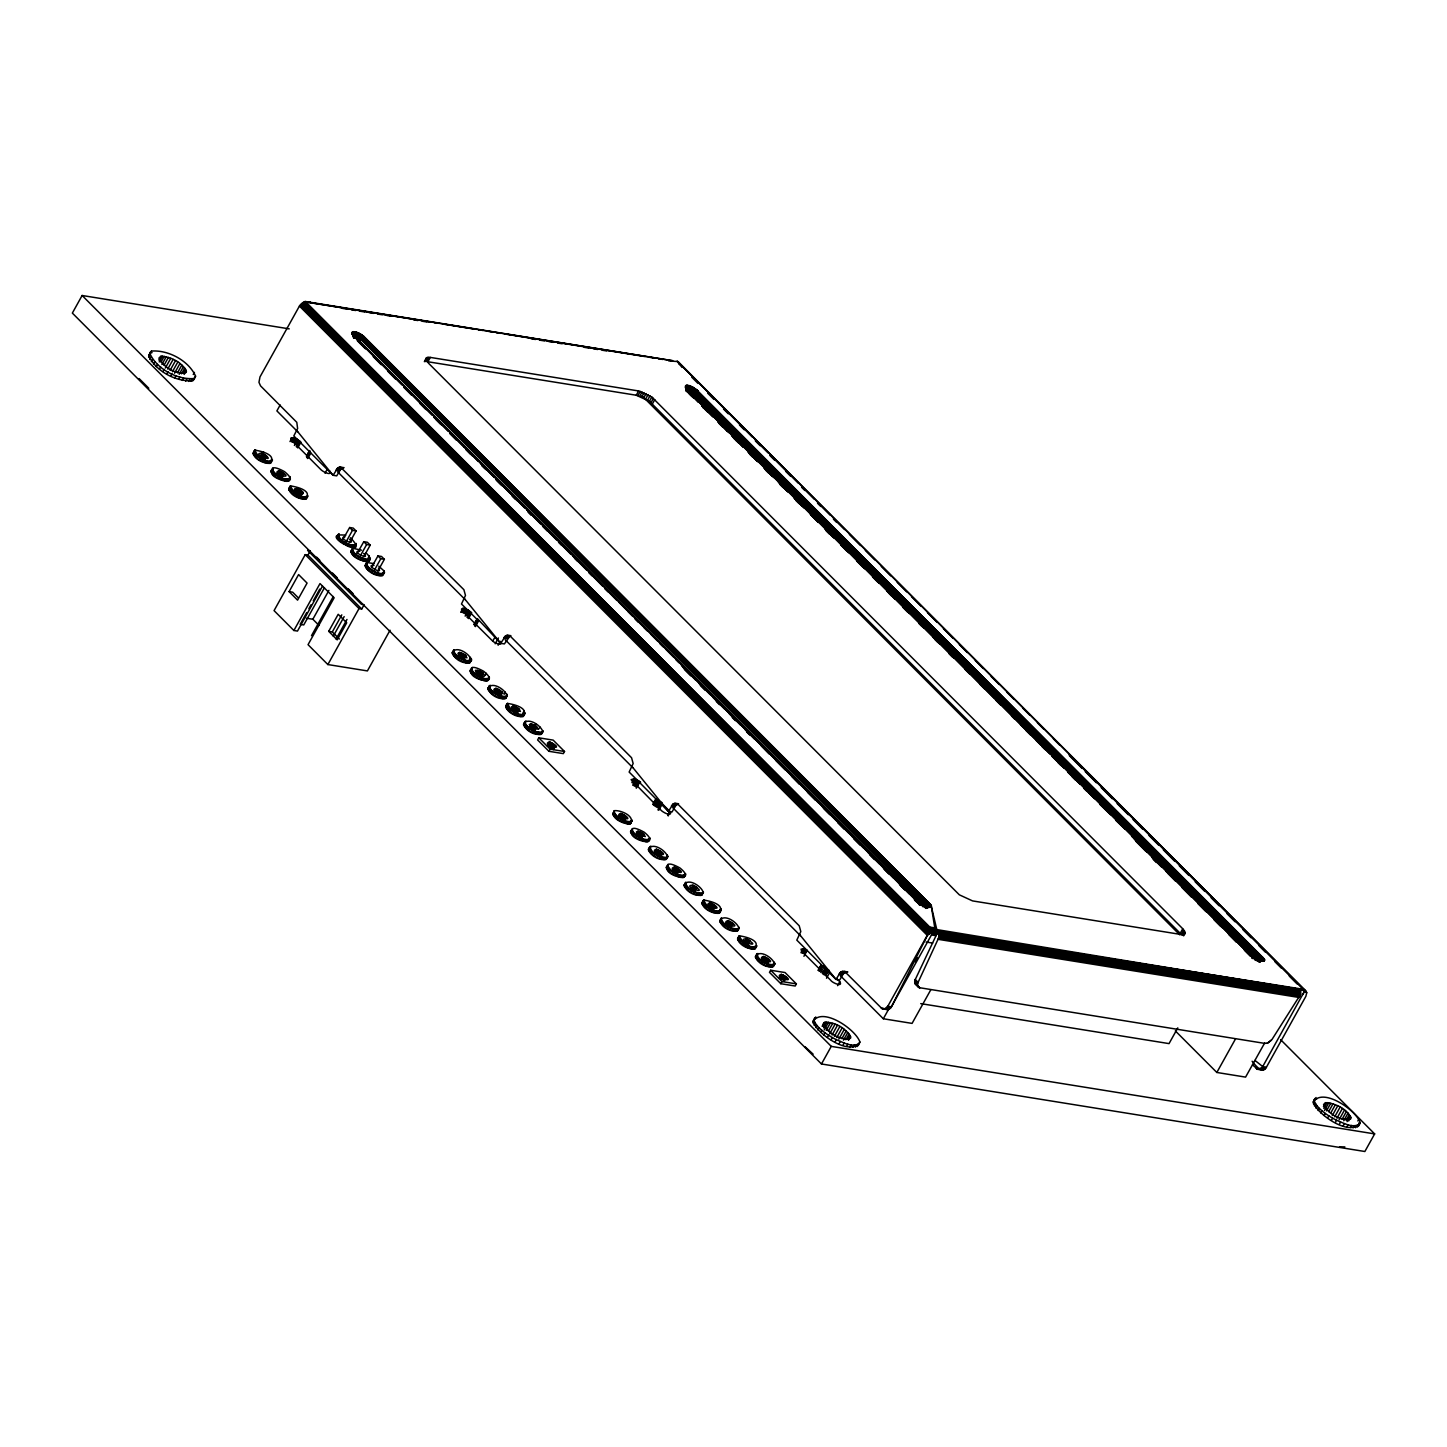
<?xml version="1.0" encoding="UTF-8"?>
<svg xmlns="http://www.w3.org/2000/svg" width="1447" height="1447" viewBox="0 0 1447 1447"><rect width="100%" height="100%" fill="white"/><g stroke="black" fill="none" stroke-linecap="round" stroke-linejoin="round"><path stroke-width="1.5" d="M931.94 930.638L1300.13 989.947L1300.582 994.378L1272.094 1039.326L1268.259 1042.762L1264.895 1043.414L919.189 987.65L917.525 985.624L917.724 983.182L938.018 939.302C940.405 934.653 937.692 927.473 931.38 928.685L305.118 301.501L299.439 306.059L259.99 376.925L258.959 382.315L260.55 385.879L296.798 422.325L297.612 428.529L293.813 435.945L333.063 475.285L336.699 475.864L340.931 468.864L344.06 467.634L338.019 467.707L333.063 475.285L296.816 430.573M926.586 908.228L927.798 906.763L926.785 905.08L361.967 338.363C362.926 332.81 347.696 328.379 353.086 335.342L919.388 903.416L922.39 904.682L919.46 905.297M693.674 397.997C681.917 389.134 683.093 378.662 697.599 390.889L1264.714 959.958L1263.159 961.097L1257.75 960.283M353.629 337.513C354.298 334.727 349.197 329.229 357.029 336.916L361.045 339.557L926.134 905.967C926.749 910.561 929.209 903.525 931.398 906.744L936.028 935.684L931.47 934.943L890.882 1007.691L887.897 1009.662L881.928 1008.577L844.921 971.733L840.273 972.456L836.04 979.438L796.809 940.116L800.806 931.579L799.214 925.791L677.938 804.225L673.343 803.808L668.387 811.387L629.138 772.047L633.153 763.528L631.561 757.74L510.266 636.174L505.69 635.758L500.716 643.336L477.347 618.592L474.254 624.163M948.527 652.561L687.506 390.672C687.434 391.486 681.682 380.326 691.015 390.943L1260.283 961.55L1261.784 957.498L696.405 391.196C694.144 388.773 684.865 383.455 686.149 390.165M358.295 333.172L357.065 332.43L358.277 332.937L358.024 334.637L355.419 338.182L357.21 333.823L355.908 332.032L355.98 335.451L354.045 337.766L355.492 334.275L354.822 331.761L359.091 334.655L361.334 339.086L926.134 905.967L925.682 908.011L928.974 905.135L931.072 905.098L931.488 906.292L924.995 907.179M360.158 341.13C366.616 335.198 363.233 333.95 358.386 339.701L359.254 338.128C355.98 333.027 351.277 328.288 353.068 336.337C350.373 329.627 355.926 333.063 358.549 337.694L357.662 339.267L923.656 905.949M355.419 338.182L357.029 336.916L354.913 336.192L353.448 337.676L354.822 334.167L353.846 331.598L359.543 335.957L361.045 339.557L359.652 340.66L363.957 336.464L931.072 905.098L925.357 907.739L931.108 907.088L929.227 906.383L926.46 907.848L930.331 905.496L929.625 904.339L925.682 908.011M1254.911 959.904C1266.74 965.511 1265.148 951.33 1258.474 961.224C1265.148 952.524 1263.918 965.276 1259.65 959.18L694.904 392.336C691.775 385.481 689.459 383.889 687.922 391.612L689.369 392.173C691.34 383.6 694.849 390.346 688.79 390.039C681.392 387.525 688.103 382.496 691.756 391.359L690.888 392.933L1256.882 959.632M919.876 987.849L915.264 984.032L914.884 980.343L936.028 935.684M359.507 333.515L364.373 337.205L359.507 333.515L356.161 338.489L357.789 337.278C355.618 333.389 350.12 330.151 353.122 336.048C353.014 332.032 360.321 335.903 362.528 337.911L928.088 904.049L929.227 906.383L925.357 907.739M355.058 332.068L352.001 332.521L353.448 336.626L352.29 333.262L353.665 332.267L363.631 336.482M691.503 386.602L1260.843 958.004C1259.36 961.948 1262.706 961.079 1260.409 958.348L695.175 392.047C692.968 385.589 689.821 385.318 688.627 391.866L690.255 390.581C680.578 385.734 687.343 382.894 697.237 390.925L1262.706 957.299L1262.435 959.289L1259.686 961.513L1264.316 960.772L1258.564 961.405L1263.629 959.65L1264.298 958.782L1263.267 958.619L1259.197 962.11L1261.893 959.47L1264.606 959.415L1257.895 961.242L1262.218 960.302L1262.2 958.8L695.754 391.594L690.255 388.411L686.475 388.284L686.276 390.003L689.206 389.116L694.904 392.336L1260.011 958.746L1261.024 960.428L1260.102 961.767M1252.071 955.725L1256.701 958.999L1251.402 955.436L1252.397 958.023L1257.913 959.741L1252.541 957.552L1134.412 839.133M925.302 906.871C933.279 910.199 930.367 898.533 926.858 906.871L925.99 908.445L927.183 904.682L361.967 338.363C360.773 336.446 351.657 332.177 354.298 336.753M1260.265 960.935L1260.409 958.348M354.063 337.929L352.978 334.456L354.913 336.192L352.019 333.479L354.786 334.673M919.116 902.313L919.695 904.827L918.176 901.77L927.075 906.962L925.953 907.83L931.38 905.732L927.057 907.251M919.786 902.928L918.556 901.861L921.323 904.954L919.388 903.416M1252.161 958.493L1254.676 958.041L1252.324 955.979M353.086 334.474L356.288 333.986L363.179 337.531L928.558 903.832L929.77 906.328L927.22 907.197M696.405 391.196L692.86 394.326L693.746 392.752L691.937 389.171L686.24 385.246L687.036 389.749L686.185 388.122L688.03 387.344L698.015 390.907L692.733 387.199L1262.254 957.353C1266.27 962.255 1254.495 961.206 1264.099 960.193C1261.784 958.529 1259.324 963.738 1262.254 957.353L697.237 390.925C695.03 389.261 685.046 382.876 686.294 389.008L1254.531 958.638M352.923 336.5C352.634 327.854 356.505 333.154 359.923 338.598L359.037 340.172L360.52 339.068C353.249 325.213 348.799 335.849 361.696 338.652L926.424 905.515L927.057 907.866L928.088 904.049L363.179 337.531C361.569 334.221 349.631 330.911 354.316 336.102M686.276 390.003L685.498 385.861L690.382 386.367M1258.474 961.224L1259.65 959.18L694.56 392.77C691.196 391.323 681.374 384.721 688.79 390.039L686.656 391.341L688.048 387.85L687.072 385.264L692.769 389.623L694.253 393.222L693.384 394.796M920.473 904.863L920.437 903.398L353.285 335.107M931.47 934.943L931.958 932.809L1300.708 992.172M148.661 355.6L151.465 351.078C168.25 349.74 188.671 360.629 195.58 376.148L192.777 380.688C175.973 382.008 155.553 371.119 148.661 355.6L151.465 351.078M150.307 352.073L149.837 353.466C156.746 368.985 177.167 379.874 193.952 378.553M192.777 380.688L194.386 378.282M271.276 462.298C266.049 465.789 249.083 457.469 254.817 450.144C286.976 455.244 265.127 472.644 254.817 450.144M290.304 478.053C279.253 484.293 260.189 458.319 284.553 471.668C305.136 488.905 263.372 478.324 273.139 469.859M288.93 480.748L289.852 476.551M306.854 497.37C303.364 502.742 284.281 493.047 290.485 485.903C322.645 491.003 300.795 508.403 290.485 485.903M350.481 537.759C374.176 562.937 313.746 531.483 345.779 535.263M338.128 534.504C339.593 541.033 349.631 546.405 356.052 544.687M366.055 552.935C382.496 568.906 343.59 558.795 352.742 548.286L361.515 550.186M352.742 548.286C352.218 554.78 364.138 560.694 370.197 558.886M354.859 546.821L354.587 544.759M426.16 358.132L428.402 363.107L959.343 894.825L972.547 900.902L1180.842 934.455L1184.984 933.713L1182.76 928.757L651.819 397.039L638.615 390.961L430.32 357.409L426.738 357.626L424.351 361.678M378.788 566.139L384.088 571.004L382.894 573.139C382.135 580.536 359.959 569.557 366.887 562.485L374.086 563.643M366.887 562.485C365.06 568.472 383.238 578.185 384.088 571.004M369.021 561.02L368.75 558.94M452.133 652.85C455.932 644.693 470.293 654.098 471.433 660.357C467.381 667.791 448.19 657.01 453.96 649.757M453.508 650.155C454.973 656.685 465.012 662.057 471.433 660.357M470.239 662.473L469.986 660.411M489.448 677.666C478.414 683.925 459.332 657.933 483.696 671.299C503.068 687.144 465.916 679.819 471.342 669.527M488.073 680.361L488.182 679.113M487.802 688.609C491.6 680.434 505.98 689.857 507.101 696.097C503.05 703.549 483.877 692.769 489.647 685.516M489.176 685.914C490.66 692.444 500.698 697.816 507.101 696.097M505.925 698.232L506.83 694.035M523.488 714.058C522.729 721.456 500.535 710.477 507.481 703.387C539.622 708.505 517.791 725.906 507.481 703.387M523.47 724.368C527.269 716.193 541.648 725.616 542.77 731.856C538.718 739.308 519.545 728.528 525.315 721.275M524.845 721.673C526.328 728.203 536.367 733.575 542.77 731.856M541.594 733.991L542.878 730.608M612.66 813.757L614.505 810.664C620.673 809.994 635.721 816.235 630.313 823.777C624.001 824.428 609.296 818.279 614.505 810.664M614.034 811.062C615.5 817.591 625.556 822.963 631.959 821.245M630.765 823.379L630.512 821.317M649.974 838.573C638.941 844.813 619.859 818.839 644.222 832.206C663.594 848.051 626.442 840.725 631.869 830.433M648.6 841.268L648.708 840.002M648.328 849.516C652.127 841.34 666.506 850.764 667.628 857.004C663.576 864.456 644.403 853.676 650.173 846.423M649.703 846.821C651.186 853.332 661.225 858.722 667.628 857.004M666.452 859.138L667.356 854.942M685.661 874.332C674.609 880.572 655.545 854.598 679.909 867.947C699.263 883.81 662.111 876.466 667.537 866.192M684.286 877.009L684.015 874.947M684.015 885.257C687.795 877.099 702.175 886.523 703.296 892.763C699.245 900.197 680.072 889.435 685.842 882.164M685.39 882.58C686.855 889.091 696.893 894.481 703.296 892.763M702.121 894.897L702.211 893.649M720.045 911.52C716.554 916.892 697.472 907.197 703.676 900.052C735.836 905.153 713.986 922.553 703.676 900.052M719.684 921.015C723.464 912.858 737.843 922.264 738.983 928.522C734.913 935.956 715.74 925.194 721.51 917.923M721.058 918.339C722.523 924.85 732.562 930.24 738.983 928.522M737.789 930.656L737.518 928.594M755.732 947.279C752.223 952.651 733.141 942.956 739.345 935.811C771.504 940.912 749.655 958.312 739.345 935.811M755.352 956.774C759.15 948.617 773.512 958.023 774.651 964.281C770.6 971.715 751.409 960.953 757.179 953.682M756.727 954.079C758.192 960.609 768.23 965.999 774.651 964.281M773.458 966.415L774.742 963.015M812.979 1021.492C822.384 1006.425 855.9 1029.45 859.898 1042.039C850.51 1057.088 816.976 1034.062 812.979 1021.492L814.643 1017.964M858.252 1045.566L859.898 1042.039M1313.225 1102.071C1322.63 1087.004 1356.146 1110.03 1360.162 1122.619C1350.756 1137.668 1317.24 1114.642 1313.225 1102.071L1314.889 1098.544M1358.498 1126.128L1360.162 1122.619M696.857 390.147L692.263 393.855L693.149 392.264C690.472 387.543 685.1 381.104 686.475 389.894C683.834 382.496 690.092 387.127 692.48 391.811L691.594 393.385L695.935 389.424L697.599 390.889L695.935 389.424M695.175 392.047C693.276 390.473 687.651 386.15 686.348 389.731M1252.614 957.1L1255.453 958.818C1273.83 963.811 1254.477 960.302 1252.505 956.304L685.625 388.266M354.244 336.391L353.412 335.433M686.33 389.948L686.421 388.61L686.656 391.612M822.746 973.813L825.423 967.989L822.493 965.764L819.255 971.19M475.484 623.585L477.564 619.877L461.484 603.996L465.482 595.459L463.89 589.689L340.425 467.037M824.265 974.772L827.087 969.038L823.976 974.609M1260.283 961.55L1261.314 957.715M936.281 934.617L931.778 933.894L933.84 930.674L927.853 934.455L891.461 1006.823L887.825 1006.226L885.058 1008.848L881.928 1008.577M818.351 970.358L821.299 964.643L818.134 970.322M306.981 455.733L308.953 452.097M474.634 623.802L476.624 620.148M362.727 335.74L929.48 903.633L926.876 907.794L928.558 903.832M480.531 676.671L482.719 672.71C462.461 663.45 491.528 684.395 482.719 672.71M1175.326 1030.879L1216.837 1072.462L1245.578 1077.111L1264.66 1042.998M1304.796 990.689L936.227 931.325L1303.856 989.368L1304.796 990.689L1262.2 1067.506L1257.624 1069.315L1252.541 1064.829M289.255 328.867L82.135 295.495L72.35 313.095L821.48 1063.979L1364.865 1151.505L1374.65 1133.905L1280.613 1039.651M148.878 357.337L150.072 355.202M149.783 359.381L150.976 357.246M151.356 361.623L152.55 359.507M153.545 364.047L154.739 361.913M158.881 360.104L161.033 356.215C170.8 356.812 182.485 362.311 186.428 371.608L186.138 372.458C176.299 375.099 163.149 367.122 158.989 358.006L161.033 356.215M156.276 366.561L157.47 364.427M159.242 361.949L162.48 356.125M160.979 362.112L164.216 356.306M161.901 364.481L166.224 356.74M159.477 369.075L160.671 366.941M164.09 365.169L168.413 357.409M163.041 371.535L164.216 369.401M165.356 368.008L170.746 358.313M167.743 369.094L173.134 359.417M166.857 373.851L168.033 371.716M170.113 370.36L175.503 360.665M172.41 371.752L177.8 362.057M170.818 375.949L171.994 373.832M174.544 373.236L179.934 363.541M174.798 377.794L175.991 375.659M177.529 372.801L181.852 365.042M179.175 374.303L183.498 366.543M181.562 373.814L184.8 368.008M178.686 379.295L179.862 377.161M183.588 373.236L185.741 369.365M184.131 374.447L186.283 370.577M182.34 380.416L183.534 378.282M185.686 381.14L186.862 379.005M188.58 381.429L189.774 379.295M193.247 374.52L194.441 372.385M190.968 381.266L192.162 379.132M193.916 379.675L195.58 376.148M252.972 453.237L254.346 450.542M280.175 404.997L276.883 410.894L297.648 431.694M253.062 453.924L255.54 449.908M253.442 454.738L254.618 452.604M254.057 455.642L255.251 453.508M254.943 456.601L256.119 454.485M256.029 457.614L257.222 455.479M257.313 458.627L258.488 456.492M259.718 457.035L261.889 453.164C281.206 464.921 248.993 453.381 261.889 453.164M258.742 459.603L259.917 457.469M260.496 457.342L263.607 452.025M261.292 457.704L263.463 453.833M260.261 460.526L261.455 458.392M262.088 458.138L264.258 454.249M262.848 458.59L265.018 454.72M261.853 461.376L263.028 459.242M263.571 459.079L265.723 455.208M264.204 459.585L266.375 455.715M263.444 462.099L264.62 459.965M264.747 460.092L266.917 456.221M265 462.714L266.176 460.58M266.465 463.149L267.641 461.032M267.804 463.438L268.979 461.304M268.961 463.565L270.137 461.43M269.92 463.492L271.095 461.358M271.186 461.611L272.38 459.477M270.625 463.257L272.47 460.164M270.824 471.107L272.651 468.014M270.915 471.794L272.09 469.678M271.276 472.608L272.452 470.474M271.909 473.513L273.085 471.378M289.997 441.588L292.167 437.681L295.658 438.586L298.607 440.159L296.436 444.084M272.778 474.489L273.971 472.355M291.57 441.841L293.741 437.935M273.863 475.484L275.057 473.35M292.493 442.131L294.663 438.206M293.47 442.511L295.658 438.586M275.147 476.497L276.341 474.363M276.829 474.688L278.982 470.818C298.86 481.236 269.124 473.621 278.982 470.818M294.483 442.963L296.653 439.056M276.576 477.474L277.752 475.34M294.392 445.441L297.648 439.581M278.349 475.213L280.501 471.342M279.144 475.593L281.297 471.704M278.095 478.414L279.289 476.28M279.922 476.009L282.093 472.138M296.237 446.653L299.511 440.792L300.307 441.425L297.051 447.286M280.7 476.479L282.852 472.59M279.687 479.246L280.863 477.112M281.405 476.967L283.558 473.079M297.738 447.919L300.994 442.059M282.038 477.474L284.209 473.585M281.279 479.988L282.472 477.854M282.834 480.585L284.01 478.451M284.299 481.037L285.475 478.903M285.638 481.326L286.813 479.192M286.795 481.435L287.989 479.301M287.754 481.381L290.214 477.347M288.459 481.146L289.653 479.011M306.583 456.112L309.694 450.542M288.658 488.977L290.033 486.301M306.493 456.456L309.586 450.885L306.8 457.397M306.565 456.89L309.658 451.319M288.749 489.683L289.925 487.549M289.111 490.497L290.286 488.363M307.18 457.957L310.291 452.386M289.744 491.401L290.919 489.267M307.723 458.554L310.834 452.983M290.612 492.36L291.806 490.226M291.697 493.373L292.891 491.238M293.994 492.432C292.873 483.732 307.451 493.138 301.826 494.223C299.583 494.331 291.426 489.303 296.165 488.543M292.981 494.368L294.175 492.251M294.663 492.577L296.816 488.688M295.405 492.794L297.557 488.923M294.41 495.362L295.586 493.228M296.183 493.101L298.335 489.213M296.979 493.463L299.131 489.592M295.93 496.285L297.123 494.151M297.756 493.879L299.927 490.008M298.534 494.349L300.687 490.479M297.521 497.135L298.715 495.001M299.24 494.838L301.392 490.967M299.873 495.344L302.043 491.474M299.113 497.858L300.307 495.724M300.433 495.851L302.586 491.962M300.867 496.339L303.02 492.45M300.669 498.455L301.862 496.339M302.134 498.908L303.327 496.773M303.472 499.197L304.648 497.063M304.63 499.324L305.823 497.189M305.588 499.251L306.764 497.117M306.312 499.016L308.139 495.923M325.014 473.223L327.167 469.353M307.94 555.087L310.309 550.819L307.596 550.385L361.406 604.303L364.119 604.737L361.732 609.024L307.94 555.087L305.227 554.653L274.062 610.616L293.886 630.494L297.485 631.073L322.5 586.125M289.093 591.624L298.588 574.568L307.071 583.087L297.576 600.143L289.093 591.624L292.674 592.203L298.353 597.882M425.165 360.484L426.738 357.626M425.273 361.605L427.643 357.337M428.855 357.264L426.485 361.533L636.246 395.23L649.45 401.289L1182.289 935.377L1184.659 931.108M427.95 361.678L430.32 357.409M336.753 537.199L338.58 534.106M336.844 537.886L338.019 535.752M336.934 536.638L339.303 533.871M337.205 538.7L338.399 536.566M337.838 539.604L339.014 537.47M338.707 540.581L339.9 538.447M339.792 541.576L340.986 539.442M341.076 542.589L349.649 527.522L353.231 528.101L356.071 530.94L349.523 542.697M293.886 630.494L320.004 583.575L334.148 597.774L308.048 644.675L327.872 664.553L367.411 670.92L390.057 630.223M342.505 543.566L343.699 541.431M344.024 544.488L345.218 542.354M306.692 612.606L300.162 624.362L303.743 624.941L324.454 587.735M308.88 608.699L311.051 604.774M313.239 600.867L319.769 589.11M345.942 542.119L352.471 530.362L356.071 530.94M345.616 545.338L346.81 543.204M347.208 546.062L348.401 543.945M350.717 540.871L351.91 538.736M348.763 546.677L349.957 544.542M350.228 547.129L351.422 544.994M351.567 547.4L352.742 545.284M306.384 618.213L312.841 619.244L328.921 590.376M350.898 551.379L352.272 548.684M352.724 547.527L353.918 545.392M350.988 552.085L352.182 549.95M353.683 547.454L354.859 545.338M354.949 545.573L356.143 543.439M351.35 552.881L352.543 550.764M354.406 547.219L356.233 544.126M351.983 553.785L353.177 551.651M352.869 554.762L354.045 552.627M353.954 555.757L355.148 553.64M311.485 635.703L333.28 596.544M355.239 556.769L363.794 541.703L367.393 542.281L370.215 545.121L363.685 556.878M356.649 557.746L357.843 555.63M358.187 558.687L359.381 556.552M360.086 556.299L366.634 544.542L370.215 545.121M359.778 559.519L360.954 557.384M361.37 560.26L362.546 558.126M362.908 560.857L364.101 558.723M364.391 561.309L365.566 559.175M365.711 561.599L366.905 559.464M368.117 558.054L369.311 555.919M366.887 561.707L368.063 559.573M365.06 565.578L366.435 562.883M328.704 631.344L338.2 614.288L346.701 622.807L337.205 639.863L328.704 631.344L332.304 631.923L339.376 639.013M365.15 566.265L367.61 562.25M367.827 561.653L369.021 559.519M365.512 567.079L366.706 564.945M368.551 561.418L370.396 558.325M366.145 567.984L367.321 565.849M367.013 568.942L368.207 566.808M332.304 631.923L341.799 614.866M368.117 569.955L369.292 567.821M333.262 636.192L344.169 616.603M369.383 570.968L370.577 568.834M371.409 567.64L377.956 555.901L381.538 556.48L384.377 559.32L377.83 571.059M370.812 571.945L372.006 569.811M372.349 572.867L373.525 570.733M336.102 639.031L346.991 619.443M374.248 570.48L380.778 558.741L384.377 559.32M373.923 573.717L375.117 571.583M375.515 574.441L376.708 572.307M377.07 575.038L378.264 572.922M327.872 664.553L359.019 608.572L361.732 609.024M378.535 575.49L379.729 573.374M379.874 575.779L381.067 573.645M381.031 575.906L382.225 573.772M381.99 575.834L383.184 573.699M383.274 573.953L384.45 571.818M382.713 575.599L384.54 572.506M460.743 612.244L462.913 608.337L465.409 608.88L469.353 610.833L467.182 614.74M461.484 612.316L463.655 608.409M462.317 612.497L464.487 608.59M463.239 612.786L465.409 608.88M464.216 613.166L466.404 609.259M465.229 613.618L467.399 609.712M465.138 616.115L468.394 610.254M466.983 617.308L470.257 611.448L471.053 612.081L467.797 617.941M468.484 618.574L471.74 612.714M452.224 653.538L453.417 651.403M452.585 654.351L453.779 652.217M453.218 655.256L454.412 653.122M454.087 656.233L455.28 654.098M455.19 657.227L456.366 655.093M474.146 624.507L477.257 618.936M474.218 624.941L477.329 619.37M456.456 658.24L459.64 652.416L464.885 654.822L466.947 657.806L460.056 655.672L457.939 653.339L459.64 652.416M474.851 626.008L477.944 620.437M458.138 656.432L460.309 652.561M458.88 656.667L461.032 652.778M475.394 626.605L478.487 621.034M457.885 659.217L459.079 657.083M459.658 656.956L461.81 653.085M460.453 657.336L462.606 653.447M459.423 660.139L460.598 658.023M461.249 657.752L463.402 653.881M462.009 658.204L464.161 654.333M460.996 660.99L462.19 658.855M462.714 658.711L464.885 654.822M463.366 659.199L465.518 655.328M462.588 661.731L463.782 659.597M463.908 659.705L466.061 655.835M464.143 662.328L465.337 660.194M465.608 662.78L466.802 660.646M466.947 663.07L468.141 660.935M469.353 659.506L470.528 657.372M468.105 663.178L469.298 661.044M469.063 663.124L470.257 660.99M470.347 661.225L471.523 659.09M469.787 662.889L471.613 659.796M469.968 670.721L471.812 667.628M470.058 671.426L472.518 667.393M470.42 672.24L471.613 670.106M471.053 673.144L472.247 671.01M471.921 674.103L473.115 671.969M473.024 675.116L474.2 672.982M500.843 641.925C502.959 646.682 494.223 642.739 492.722 641.13L494.82 637.404M474.309 676.111L477.474 670.287M475.991 674.32L478.143 670.431M476.714 674.537L478.867 670.666M475.719 677.106L476.913 674.971M477.492 674.845L479.644 670.956M495.2 643.788L498.419 637.982M478.288 675.206L480.44 671.336M477.257 678.028L478.432 675.894M479.084 675.622L481.236 671.752M479.843 676.093L481.996 672.222M636.246 395.23L638.615 390.961M478.83 678.86L480.024 676.744M498.112 645.235L500.282 641.328M481.2 677.087L483.352 673.217M637.928 395.592L640.298 391.323M480.422 679.602L481.616 677.467M639.773 396.152L642.142 391.884M481.978 680.199L483.171 678.064M485.215 675.423L486.409 673.289M483.443 680.651L484.636 678.516M641.726 396.912L644.096 392.643M506.468 635.342L510.104 635.938L504.37 643.915L500.716 643.336L464.469 598.624M484.781 680.94L485.975 678.806M485.939 681.049L487.133 678.932M643.734 397.835L646.104 393.566M486.897 680.994L489.357 676.979M487.621 680.759L488.815 678.625M645.724 398.902L648.093 394.633M647.641 400.059L650.029 395.791M487.892 689.297L489.086 687.162M488.001 688.048L490.352 685.281M488.254 690.11L489.448 687.976M649.45 401.289L651.819 397.039M488.887 691.015L490.081 688.881M489.773 691.992L490.949 689.857M651.06 402.573L653.429 398.305M490.859 692.986L492.052 690.852M652.434 403.84L654.804 399.571M492.143 693.999L493.318 691.865M493.825 692.191L495.977 688.32C515.856 698.738 486.102 691.123 495.977 688.32M494.548 692.426L496.719 688.537M493.554 694.976L494.747 692.842M495.326 692.715L497.479 688.844M496.122 693.077L498.293 689.206M495.091 695.898L496.267 693.764M496.918 693.511L499.07 689.622M497.678 693.963L499.848 690.092M496.665 696.749L497.858 694.614M498.401 694.451L500.553 690.581M498.274 697.472L499.45 695.356M499.577 695.464L501.729 691.594M500.011 695.953L502.181 692.064M499.812 698.087L501.006 695.953M501.277 698.539L502.471 696.405M504.153 694.307L505.329 692.172M502.615 698.829L503.809 696.694M503.791 698.937L504.967 696.803M504.732 698.865L505.925 696.749M506.016 696.984L507.21 694.849M505.455 698.63L507.3 695.555M505.636 706.48L507.011 703.785M505.727 707.185L506.92 705.051M506.106 707.981L507.282 705.865M506.721 708.885L507.915 706.769M507.608 709.862L508.783 707.728M508.693 710.857L509.887 708.741M687.253 391.45C688.7 382.605 691.16 385.716 694.56 392.77L1259.36 959.65M509.977 711.87L513.142 706.046L518.388 708.469L520.468 711.436L513.576 709.319L511.442 706.968L513.142 706.046M511.659 710.061L513.812 706.19M512.383 710.296L514.553 706.425M511.406 712.865L512.582 710.73M513.16 710.604L515.331 706.715M513.956 710.965L516.127 707.077M512.925 713.787L514.119 711.653M514.752 711.381L516.905 707.511M515.512 711.852L517.682 707.963M514.517 714.619L515.693 712.485M516.235 712.34L518.388 708.469M516.868 712.846L519.021 708.958M516.109 715.361L519.582 709.464M517.664 715.958L518.84 713.823M519.129 716.41L520.305 714.275M520.45 716.699L521.644 714.565M522.855 713.154L524.049 711.02M521.625 716.808L522.801 714.673M522.566 716.753L523.76 714.619M523.85 714.854L525.044 712.738M523.289 716.518L525.134 713.425M523.561 725.056L524.755 722.921M526.039 721.04L523.669 723.807M523.941 725.869L525.116 723.735M524.556 726.774L525.749 724.64M525.442 727.732L526.618 725.616M526.527 728.745L527.721 726.611M527.811 729.758L530.977 723.934L536.222 726.34L538.302 729.306L531.411 727.19L529.24 724.495L530.977 723.934M529.493 727.95L531.646 724.079M530.217 728.167L532.387 724.296M529.24 730.735L530.416 728.601M530.995 728.474L533.165 724.603M531.791 728.836L533.961 724.965M530.76 731.657L531.953 729.523M532.586 729.27L534.757 725.381M534.504 726.141L535.679 724.006M533.346 729.722L535.517 725.851M532.351 732.508L533.527 730.373M534.07 730.21L536.222 726.34M534.703 730.717L536.873 726.846M533.943 733.231L535.119 731.097M535.499 733.846L536.674 731.712M538.718 729.053L539.912 726.919M536.964 734.28L538.139 732.164M538.302 734.57L539.478 732.435M539.46 734.696L540.635 732.562M540.418 734.624L541.594 732.489M538.79 737.807L537.615 739.942L548.938 751.3L563.317 753.616L564.511 751.481L553.17 740.122L538.79 737.807L550.131 749.166L564.511 751.481M541.124 734.389L542.969 731.296M547.328 745.82L549.48 741.949C569.358 752.368 539.622 744.753 549.48 741.949M548.069 746.055L550.222 742.166M548.847 746.345L551 742.474M549.643 746.724L551.795 742.836M550.421 747.14L552.591 743.27M548.938 751.3L550.131 749.166M551.198 747.611L553.351 743.722M551.904 748.099L554.056 744.21M553.098 749.094L555.25 745.223M553.532 749.582L555.684 745.711M612.75 814.444L613.944 812.31M613.112 815.258L614.306 813.124M631.887 782.61L634.075 778.703L640.641 782.194M613.745 816.162L614.939 814.028M632.809 782.899L634.998 778.992M614.613 817.139L615.807 815.005M632.701 785.233L635.975 779.372M615.717 818.134L616.892 815.999M633.714 785.685L636.969 779.824M634.708 786.227L637.982 780.349M616.983 819.147L618.176 817.012M618.683 817.338L620.835 813.467C640.714 823.886 610.96 816.271 620.835 813.467M635.667 786.806L638.941 780.946M619.406 817.555L621.559 813.684M618.412 820.123L619.605 817.989M637.657 785.468L639.827 781.561M636.264 788.217L639.502 782.411M620.184 817.862L622.337 813.992M620.98 818.224L623.132 814.354M619.949 821.046L621.125 818.912M621.776 818.658L623.928 814.77M622.536 819.111L624.688 815.24M621.523 821.896L622.716 819.762M623.241 819.599L625.411 815.728M623.892 820.105L626.045 816.235M623.114 822.62L624.308 820.503M624.435 820.612L626.587 816.741M624.67 823.234L625.864 821.1M626.135 823.687L627.329 821.552M627.473 823.958L628.667 821.842M628.631 824.085L629.825 821.95M629.59 824.012L630.783 821.896M630.874 822.131L632.05 819.997M630.313 823.777L632.14 820.702M630.494 831.627L632.339 828.534M630.585 832.332L631.778 830.198M630.946 833.128L632.14 831.012M631.579 834.033L632.773 831.916M632.448 835.009L633.641 832.875M633.551 836.004L634.745 833.888M652.742 804.369L655.835 798.798M634.835 837.017L638 831.193L643.246 833.599L645.308 836.583L638.416 834.467L636.3 832.115L638 831.193M653.411 804.984L656.504 799.413M637.241 835.444L639.393 831.573M636.246 837.994L637.44 835.878M654.189 805.599L657.282 800.028L660.067 801.728L656.974 807.299M638.018 835.751L640.171 831.862M655.057 806.214L658.168 800.643M638.814 836.113L640.967 832.224M637.783 838.934L638.959 836.8M639.61 836.529L641.763 832.658M655.997 806.775L659.09 801.204M640.37 836.999L642.522 833.11M639.357 839.766L640.551 837.632M641.093 837.487L643.246 833.599M657.951 807.77L661.044 802.199L662.003 802.579L657.933 809.904M641.726 837.994L643.879 834.105M640.949 840.508L642.142 838.374M658.855 810.175L661.912 804.695M642.504 841.105L643.698 838.971M643.969 841.557L645.163 839.423M645.308 841.847L646.502 839.712M646.465 841.955L647.659 839.821M647.424 841.901L649.902 837.885M648.147 841.666L649.341 839.531M648.419 850.203L649.613 848.069M667.682 815.348L669.871 811.423L661.93 803.483M648.527 848.955L650.879 846.188M648.781 851.017L649.974 848.883M668.243 815.945L669.871 811.423M649.414 851.921L650.607 849.787M674.935 803.175L678.571 803.772L675.586 805.726L672.023 811.966L668.387 811.387L632.14 766.675M650.3 852.88L651.476 850.746M651.385 853.893L652.579 851.758M652.669 854.906L653.845 852.771M654.351 853.097L656.504 849.208C676.382 859.645 646.628 852.012 656.504 849.208M655.075 853.314L657.245 849.443M654.08 855.882L655.274 853.748M655.853 853.621L658.023 849.751M656.649 853.983L658.819 850.113M655.618 856.805L656.811 854.671M657.444 854.399L659.597 850.529M658.204 854.87L660.375 850.999M657.209 857.655L658.385 855.521M658.928 855.358L661.08 851.487M659.561 855.864L661.713 851.994M658.801 858.378L659.977 856.244M660.103 856.371L662.274 852.5M660.537 856.859L662.708 852.97M660.338 858.975L661.532 856.859M661.822 859.428L662.997 857.311M663.142 859.717L664.336 857.583M664.318 859.844L665.493 857.709M665.258 859.771L666.452 857.637M666.542 857.89L667.736 855.756M665.982 859.536L667.827 856.443M666.163 867.386L668.008 864.293M666.253 868.073L667.447 865.957M666.633 868.887L667.809 866.753M667.248 869.792L668.442 867.657M668.134 870.768L669.31 868.634M669.219 871.763L670.413 869.629M670.504 872.776L671.679 870.642M672.186 870.967L674.338 867.097C694.216 877.515 664.48 869.9 674.338 867.097M672.909 871.203L675.08 867.314M671.933 873.753L673.108 871.619M673.687 871.492L675.858 867.621M674.483 871.872L676.653 867.983M673.452 874.693L674.646 872.559M675.279 872.288L677.431 868.417M676.038 872.758L678.209 868.869M675.044 875.525L676.219 873.391M676.762 873.246L678.914 869.358M677.395 873.753L679.547 869.864M676.635 876.267L677.811 874.133M678.191 876.864L679.367 874.73M679.656 877.316L680.832 875.182M680.976 877.606L682.17 875.471M682.152 877.714L683.328 875.58M683.111 877.66L685.571 873.626M683.816 877.425L685.01 875.29M684.087 885.962L685.281 883.828M684.467 886.776L685.643 884.642M685.082 887.68L686.276 885.546M685.968 888.639L687.144 886.505M687.054 889.652L688.247 887.517M688.338 890.647L689.532 888.53M690.762 889.073L692.914 885.202C712.231 896.941 680.018 885.419 692.914 885.202M689.767 891.641L690.942 889.507M691.521 889.38L693.692 885.492M692.317 889.742L694.488 885.871M691.286 892.564L692.48 890.43M693.113 890.158L695.284 886.288M693.891 890.629L696.043 886.758M692.878 893.414L694.054 891.28M694.596 891.117L696.749 887.246M694.47 894.137L695.645 892.003M696.025 894.734L697.201 892.6M697.49 895.187L698.666 893.052M698.829 895.476L700.004 893.342M699.986 895.603L701.162 893.468M700.945 895.53L702.121 893.396M701.65 895.295L703.495 892.202M701.849 903.145L703.224 900.45M701.94 903.832L704.4 899.817M702.301 904.646L703.477 902.512M702.935 905.551L704.11 903.416M703.803 906.527L704.996 904.393M704.888 907.522L706.082 905.388M706.172 908.535L707.366 906.401M707.854 906.726L710.007 902.856C729.885 913.274 700.149 905.659 710.007 902.856M708.596 906.962L710.748 903.073M707.601 909.512L708.777 907.378M709.374 907.251L711.526 903.38M710.17 907.613L712.322 903.742M709.12 910.434L710.314 908.318M710.947 908.047L713.118 904.158M711.725 908.499L713.877 904.628M710.712 911.284L711.888 909.15M712.43 909.005L714.583 905.117M713.064 909.494L715.234 905.623M712.304 912.026L715.777 906.129M713.859 912.623L715.035 910.489M715.324 913.075L716.5 910.941M716.663 913.364L717.839 911.23M717.821 913.473L719.014 911.339M719.684 910.706L720.877 908.571M718.779 913.419L721.239 909.385M719.485 913.184L721.33 910.091M719.774 921.721L720.95 919.587M720.136 922.535L721.33 920.401M720.769 923.439L721.944 921.305M721.637 924.398L722.831 922.264M722.722 925.411L723.916 923.276M724.006 926.406L725.2 924.271M725.689 924.615L727.859 920.726C747.719 931.144 717.983 923.53 727.859 920.726M726.43 924.832L728.583 920.961M725.435 927.4L726.629 925.266M727.208 925.139L729.36 921.251M728.004 925.501L730.156 921.63M726.955 928.323L728.148 926.189M728.8 925.917L730.952 922.046M729.559 926.387L731.712 922.499M728.546 929.155L729.74 927.039M730.265 926.876L732.417 923.005M730.898 927.382L733.068 923.493M730.138 929.896L731.332 927.762M731.694 930.493L732.887 928.359M733.159 930.946L734.353 928.811M734.497 931.235L735.673 929.101M735.655 931.343L736.849 929.209M736.613 931.289L737.789 929.155M737.88 929.408L739.073 927.274M737.337 931.054L739.164 927.961M737.518 938.904L738.892 936.209M737.608 939.591L738.784 937.457M737.97 940.405L739.164 938.271M738.603 941.31L739.779 939.175M739.471 942.268L740.665 940.152M740.575 943.281L741.75 941.147M741.841 944.294L743.035 942.16M744.264 942.702L746.417 938.832C765.734 950.589 733.52 939.067 746.417 938.832M743.27 945.271L744.463 943.137M745.042 943.01L747.195 939.139M745.838 943.372L747.99 939.501M744.789 946.193L745.983 944.059M746.634 943.806L748.786 939.917M747.394 944.258L749.546 940.387M746.381 947.043L747.574 944.909M748.099 944.746L750.27 940.876M747.972 947.767L749.166 945.633M749.528 948.382L750.722 946.248M750.993 948.834L752.187 946.7M752.331 949.105L753.525 946.989M753.489 949.232L754.683 947.098M754.448 949.16L755.641 947.043M755.171 948.925L756.998 945.832M755.443 957.48L756.636 955.346M755.533 956.214L757.902 953.446M755.804 958.276L756.998 956.141M756.437 959.18L757.631 957.046M757.306 960.157L758.499 958.023M758.409 961.152L759.585 959.017M759.675 962.165L760.869 960.03M761.357 960.356L763.528 956.485C783.406 966.903 753.652 959.289 763.528 956.485M762.099 960.591L764.251 956.702M761.104 963.141L762.298 961.025M762.876 960.88L765.029 957.01M763.672 961.26L765.825 957.371M762.641 964.082L763.817 961.948M764.468 961.676L766.621 957.805M765.228 962.146L767.38 958.258M764.215 964.914L765.409 962.78M765.933 962.635L768.104 958.746M766.584 963.141L768.737 959.252M765.807 965.655L767 963.521M767.127 963.63L769.279 959.759M767.362 966.252L768.556 964.118M768.827 966.705L770.021 964.57M770.166 966.994L771.36 964.86M771.323 967.102L772.517 964.968M773.204 964.335L774.38 962.219M772.282 967.048L773.476 964.914M770.672 970.232L769.478 972.348L780.819 983.707L795.199 986.022L796.375 983.888L785.052 972.547L770.672 970.232L781.995 981.572L796.375 983.888M773.005 966.813L774.832 963.72M779.21 978.244L781.362 974.356C801.24 984.792 771.486 977.159 781.362 974.356M780.711 978.769L782.863 974.898M781.507 979.131L783.659 975.26M782.302 979.547L784.455 975.676M780.819 983.707L781.995 981.572M783.062 980.017L785.215 976.146M783.768 980.505L785.938 976.635M784.419 981.012L786.571 977.141M800.951 952.723L803.121 948.816L804.894 949.286L806.865 950.118L804.695 954.025M801.783 952.904L803.971 948.997M802.705 953.193L804.894 949.286M803.682 953.573L805.87 949.666M803.935 956.268L807.155 950.48M819.4 971.335L822.493 965.764M820.793 972.456L823.886 966.885M822.33 973.56L825.423 967.989M825.749 975.549L828.824 970.033L825.55 975.513M826.508 978.244L829.565 972.746M814.607 1019.086L815.782 1016.952M813.196 1023.228L814.173 1019.357M814.118 1025.254L815.294 1023.119L814.39 1021.094M847.056 971.787L843.257 973.777L839.694 980.035L836.04 979.438L799.793 934.744M837.578 985.642L839.766 981.717L836.583 978.552M815.692 1027.515L816.868 1025.38L815.294 1023.119M817.881 1029.938L819.056 1027.804L816.868 1025.38M822.131 1026.321L824.284 1022.45C834.358 1021.654 846.604 1028.184 850.746 1037.499L850.474 1038.331C840.617 1040.972 827.485 1033.013 823.307 1023.897L824.284 1022.45M823.198 1025.977L825.369 1022.107M820.612 1032.435L821.787 1030.3L819.056 1027.804M823.56 1027.822L826.798 1022.016M824.229 1029.938L828.534 1022.179M823.795 1034.967L824.989 1032.832L821.787 1030.3M826.219 1030.373L830.542 1022.613M828.426 1031.042L832.749 1023.282M827.358 1037.409L828.552 1035.274L824.989 1032.832M829.674 1033.882L835.064 1024.187M832.061 1034.985L837.451 1025.29M831.175 1039.724L832.369 1037.589L828.552 1035.274M834.431 1036.251L839.839 1026.556M821.48 1063.979L831.265 1046.38L1374.65 1133.905M836.728 1037.626L842.118 1027.949M835.136 1041.84L836.33 1039.706C843.239 1042.328 852.355 1048.008 859.428 1043.432M838.862 1039.109L844.252 1029.414M839.115 1043.667L840.309 1041.533M841.865 1038.675L846.169 1030.933M843.492 1040.176L847.815 1032.435M843.004 1045.168L844.198 1043.034M845.898 1039.706L849.118 1033.882M847.906 1039.109L850.076 1035.238M848.467 1040.339L850.619 1036.45M846.676 1046.308L847.852 1044.173M850.004 1047.013L851.198 1044.879M852.916 1047.302L854.092 1045.168M855.304 1047.158L856.479 1045.023M857.094 1046.561L858.288 1044.427M887.825 1006.226L927.274 935.359L933.84 930.674L931.38 928.685L1304.434 990.074L1306.731 992.769L1305.863 996.332L1266.414 1067.217C1262.182 1074.723 1254.911 1064.648 1252.107 1061.23M840.237 975.567L883.321 1018.76L889.905 1006.949M915.083 961.694L917.289 957.751M930.71 989.929L912.08 1023.391L883.321 1018.76M1180.39 933.026L1182.76 928.757M1181.494 934.237L1183.863 929.969M1183.537 934.979L1185.111 932.139M1183.646 935.847L1185.22 933.008M1177.804 1027.876L1169.031 1043.613L920.744 1003.621M1216.837 1072.462L1235.449 1039.018M1313.695 1100.679L1316.047 1097.531M1313.46 1103.808L1314.419 1099.937M1314.364 1105.834L1315.558 1103.699L1314.636 1101.673M1315.938 1108.095L1317.132 1105.96L1315.558 1103.699M1318.127 1110.5L1319.32 1108.384L1317.132 1105.96M1323.462 1106.557L1325.615 1102.668C1335.382 1103.283 1347.048 1108.764 1351.01 1118.079L1350.72 1118.911C1340.881 1121.552 1327.731 1113.575 1323.571 1104.477L1325.615 1102.668M1320.858 1113.014L1322.052 1110.88L1319.32 1108.384M1323.806 1108.402L1327.044 1102.578M1324.475 1110.518L1328.798 1102.759M1324.059 1115.528L1325.235 1113.412L1322.052 1110.88M1326.483 1110.934L1330.788 1103.193M1328.672 1111.622L1332.994 1103.862M1327.622 1117.988L1328.798 1115.854L1325.235 1113.412M1331.005 1112.526L1335.328 1104.766M1332.307 1115.565L1337.715 1105.87M1331.439 1120.304L1332.615 1118.169L1328.798 1115.854M1334.695 1116.813L1340.085 1107.136M1336.974 1118.205L1342.382 1108.511M1335.4 1122.42L1336.576 1120.285C1343.485 1122.908 1352.601 1128.588 1359.692 1124.012M1339.126 1119.689L1344.516 1109.994M1339.379 1124.247L1340.555 1122.112M1342.111 1119.255L1346.434 1111.495M1343.757 1120.756L1348.061 1113.014M1343.25 1125.748L1344.444 1123.614M1346.144 1120.267L1349.382 1114.461M1347.085 1121.624L1350.322 1115.818M1348.713 1120.9L1350.865 1117.03M1346.922 1126.869L1348.116 1124.753M1350.25 1127.593L1351.444 1125.459M1353.162 1127.882L1354.356 1125.748M1357.829 1120.973L1359.022 1118.838M1355.55 1127.738L1356.743 1125.603M1357.34 1127.141L1358.534 1125.006M307.289 455.624L309.351 451.952M474.96 623.675L477.004 620.003M922.444 906.636C925.266 903.633 929.3 908.77 922.101 905.442C930.457 908.752 935.395 906.962 922.915 905.894M1302.553 994.722L1305.158 990.49M926.876 908.083L929.77 905.515L929.48 903.633M360.592 334.347L358.277 332.937L927.636 904.339C928.305 907.92 932.139 906.744 929.028 903.688L361.696 335.035L360.719 334.185L356.921 338.851L361.895 334.908M1262.345 961.061L1255.128 959.488L1261.983 960.79M927.997 906.962L929.028 903.688M1262.743 960.826L1263.828 960.989L1260.771 960.935L1264.624 960.428L1258.203 960.862L1260.464 961.079M1261.694 960.428L1263.267 958.619L1262.706 957.299M686.149 391.323L687.542 389.768L686.294 388.14M686.656 391.341L688.139 389.858L685.932 387.76M927.364 907.432L928.251 906.437L927.183 904.682M1258.89 961.676L1260.011 958.746M925.266 907.558L926.424 905.515L361.334 339.086L356.523 336.174L353.249 336.229M354.045 337.766L355.582 336.355L354.696 335.179M452.314 652.29L453.508 651.656M684.196 884.714L685.372 884.063M719.864 920.455L721.04 919.822M354.696 337.947L356.288 336.608L352.399 333.751M687.922 391.612L689.514 390.274L686.927 387.398L685.516 387.742M922.245 905.135L925.917 906.564L923.475 906.618L929.535 907.142M695.121 388.592L690.888 392.933L689.369 392.173L691.756 391.359L693.945 387.868L696.676 391.088M1267.373 1043.124L1271.479 1040.158M932.013 931.705L936.372 932.411L937.819 931.398M1260.843 958.004C1265.329 961.948 1255.236 959.054 1259.613 960.537M1259.885 960.844L1261.368 960.917L1255.309 959.126M668.731 360.936L677.92 361.551L1306.225 991.376M1262.363 960.464L1261.784 957.498M1300.546 991.123L938.416 932.79L936.39 933.514L1300.654 991.647M938.416 932.79L936.372 932.411L1300.13 989.947M308.356 301.989L672.783 360.737L307.614 302.242L429.741 321.903M150.271 353.213L152.062 352.616M253.623 452.278L255.305 451.97M702.482 902.186L704.164 901.879M1314.853 1099.666L1316.643 1099.069M918.863 902.042L924.687 906.057L919.858 904.375M1258.203 960.862L1262.29 960.627M928.757 907.124C924.85 906.039 927.418 907.287 927.165 906.726M364.029 337.241L355.383 332.846L352.941 332.955L354.117 336.066L353.213 334.944M292.167 437.681L290.829 438.115L291.39 439.978L320.492 469.208C321.976 471.324 331.851 476.497 330.097 471.27M338.11 536.005L339.068 535.933M462.913 608.337L461.466 609.133L462.696 611.249L492.722 641.13M489.176 687.415L490.135 687.343M649.703 848.322L650.662 848.249M756.727 955.581L757.667 955.526M1344.878 1146.928L1339.578 1146.784M936.372 932.411L1300.401 990.634L938.036 931.832M929.661 906.871L931.398 906.744L936.969 930.276M919.37 903L924.633 905.876L922.39 904.682M1253.211 956.992L1253.699 958.529L1131.572 836.185M686.547 390.744L698.612 402.32M926.677 907.179L927.636 904.339M803.121 948.816L801.041 949.178L801.62 951.059L830.705 980.27C832.079 982.857 843.601 987.541 839.766 981.717M914.54 899.075C912.786 901.21 927.762 907.558 921.377 904.068M434.19 322.627L438.622 323.332M443.071 324.056L474.164 329.066M478.595 329.771L483.045 330.495M487.476 331.218L491.926 331.924M496.357 332.647L500.807 333.353M505.238 334.076L645.127 356.595M649.576 357.319L654.008 358.042M658.457 358.747L662.889 359.471M342.433 308.392L346.882 309.097M351.314 309.821L355.763 310.526M360.194 311.25L364.644 311.955M369.075 312.679L373.507 313.384M377.956 314.108L382.388 314.813M386.837 315.536L391.269 316.242M413.462 319.823L417.912 320.547M422.343 321.252L426.793 321.976M531.103 338.779L535.553 339.484M539.984 340.208L544.434 340.913M548.865 341.637L553.297 342.342M557.746 343.066L562.178 343.771M584.389 347.352L588.82 348.076M593.252 348.781L597.701 349.505M602.133 350.21L606.582 350.934M339.611 467.074L343.265 467.652M338.797 467.291L342.451 467.869M338.019 467.707L341.673 468.285M337.296 468.285L340.931 468.864M336.626 469.027L340.262 469.624M336.048 469.913L339.683 470.492M507.282 635.124L510.918 635.703M505.69 635.758L509.326 636.336M504.949 636.336L508.584 636.933M504.28 637.078L507.933 637.675M503.719 637.964L507.354 638.543M674.121 803.392L677.775 803.989M673.343 803.808L676.979 804.387M672.62 804.387L676.255 804.984M671.951 805.129L675.586 805.726M671.372 806.015L675.007 806.594M1260.066 960.392L1255.453 958.818M930.349 927.183L934.545 927.853M930.909 927.871L935.124 928.54M937.547 930.982L1304.434 990.074M938.796 934.961L1300.726 993.257M938.796 936.1L1300.582 994.378M938.669 937.222L1300.31 995.482M938.398 938.307L1299.894 996.531M938.018 939.302L1299.334 997.508M926.044 942.015L932.682 943.082M844.198 971.371L847.833 971.968M842.606 971.226L846.242 971.823M841.792 971.462L845.428 972.04M841.014 971.859L844.65 972.456M840.273 972.456L843.908 973.035M839.604 973.198L843.257 973.777M839.043 974.066L842.679 974.663M1266.414 1067.217L1262.779 1066.62L1254.983 1060.434M887.246 1007.112L890.882 1007.691M1262.2 1067.506L1265.836 1068.085M886.577 1007.854L890.231 1008.45M1261.531 1068.248L1265.184 1068.845M885.853 1008.432L889.489 1009.029M1260.807 1068.827L1264.443 1069.423M881.259 1008.034L888.711 1009.445M1256.213 1068.429L1263.665 1069.839M1256.882 1068.971L1260.518 1069.55M882.67 1008.921L887.897 1009.662M1257.624 1069.315L1262.851 1070.057M1251.764 955.545L1253.138 956.883L1252.397 958.023M309.097 301.935L310.544 302.387M310.183 302.134L305.118 301.501L932.953 930.819M344.911 536.909C336.247 537.47 357.518 547.038 349.487 539.17M634.075 778.703L631.091 779.68L660.809 809.976C662.31 812.093 672.186 817.266 670.413 812.038M926.279 906.491L927.853 906.98M359.815 551.325C349.306 550.312 371.68 561.816 363.649 553.351M373.959 565.506C363.776 564.095 384.251 575.924 378.445 568.056M1258.311 959.904L1260.283 960.627M925.338 906.184L926.84 906.708M1253.138 956.883L1254.639 958.312M1257.588 959.451L1258.98 960.012M924.181 905.858L925.917 906.564M1256.466 959.09L1257.913 959.741M363.468 337.422L361.461 335.216M355.908 332.032L360.032 335.179L361.696 338.652M1332.615 1118.169L1336.576 1120.285M919.333 902.584L920.581 903.561M832.369 1037.589L836.33 1039.706M1254.603 957.733L1256.683 959.144M919.985 903.308L921.468 904.375M148.788 388.266L139.111 378.571M813.124 1054.158L805.002 1046.706M1252.541 956.268L1253.789 957.227M1252.234 956.214L1253.862 957.462M919.008 902.53L920.654 903.796M353.249 335.577L402.031 384.902M1306.551 992.027L677.087 361.135L679.547 364.554M677.92 361.551L752.187 436.94M755.388 440.123L768.122 452.911M771.323 456.094L798.4 483.244M801.584 486.445L814.335 499.233M817.519 502.416L830.271 515.204M833.454 518.388L844.614 529.566M849.389 534.359L860.549 545.537M865.324 550.33L874.892 559.917M881.259 566.302L890.827 575.888M897.194 582.273L906.763 591.859M911.538 596.652L921.106 606.239M927.473 612.624L937.041 622.21M943.408 628.595L952.976 638.181M959.343 644.566L967.319 652.561M975.278 660.537L983.255 668.532M991.213 676.509L999.19 684.503M1007.148 692.498L1013.533 698.883M1023.083 708.469L1029.468 714.854M1037.427 722.831L1043.812 729.234M1053.362 738.802L1059.747 745.205M1069.297 754.773L1306.731 992.769M682.098 367.484L678.896 363.468M691.648 377.07L698.033 383.455M707.583 393.041L713.968 399.426M723.518 409.013L728.311 413.806M739.453 424.984L744.246 429.777M755.388 440.955L760.181 445.748M769.732 455.335L774.525 460.128M785.667 471.306L790.46 476.099M801.602 487.277L804.803 490.479M817.537 503.249L820.738 506.45M833.472 519.22L836.673 522.421M1069.315 755.605L1082.067 768.393M1085.25 771.577L1096.41 782.773M1101.185 787.548L1112.345 798.744M1117.12 803.537L1128.28 814.715M1133.055 819.508L1142.624 829.077M1148.99 835.48L1158.559 845.048M1163.334 849.841L1174.494 861.037M1179.269 865.812L1188.837 875.399M1195.204 881.802L1204.772 891.37M1211.139 897.773L1219.098 905.75M1227.074 913.744L1235.033 921.721M1243.009 929.716L1250.968 937.692M1258.944 945.687L1265.311 952.072M1274.879 961.658L1281.246 968.043M1289.223 976.038L1297.181 984.014M949.304 653.085L994.686 698.865M995.59 699.48L1019.538 723.482M1020.153 724.404L1035.509 739.489M1036.07 740.376L1040.845 745.169M1041.894 745.892L1049.871 753.887M1051.987 756.347L1064.232 768.285M1067.904 772.318L1080.204 784.292M1083.821 788.289L1087.004 791.473M1088.18 792.287L1094.565 798.69M1099.738 804.261L1110.536 814.697M1115.655 820.214L1124.898 829.095M717.766 421.529L728.944 432.725M757.667 461.521L748.099 451.934L757.649 461.593M773.639 477.528L764.052 467.924L772.011 476.009M778.432 482.321L788 491.926L780.005 484.003M794.385 498.329L803.971 507.933M818.333 522.331L810.356 514.336L818.297 522.439M824.718 528.734L834.304 538.338M840.689 544.723L848.666 552.736M856.642 560.731L864.637 568.725M872.613 576.738L878.998 583.141M886.975 591.136L894.951 599.13M902.946 607.143L909.331 613.528M918.899 623.132L923.692 627.944M933.279 637.53L939.664 643.933M949.232 653.538L954.025 658.331M965.203 669.545L969.978 674.338M979.565 683.943L984.358 688.736M995.536 699.932L1000.311 704.743M1011.489 715.939L1014.691 719.141M1025.851 730.337L1030.644 735.13M1041.822 746.345L1045.023 749.546M1057.793 762.334L1060.977 765.535M1072.155 776.732L1075.338 779.933M698.612 402.338L686.511 388.773M717.748 421.547L727.335 431.17M794.367 498.419L802.343 506.432M826.273 530.452L832.658 536.855M840.635 544.868L847.02 551.271M856.606 560.875L862.991 567.278M872.559 576.883L877.352 581.694M888.512 592.908L891.714 596.11M902.892 607.306L907.667 612.117M918.845 623.331L922.028 626.533M934.798 639.339L938 642.54M949.16 653.755L952.361 656.956M1135.895 841.105L1147.055 852.319M1151.848 857.13L1161.416 866.735L1151.812 857.203M1166.21 871.546L1175.778 881.151M1198.134 903.561L1206.111 911.574M1222.064 927.581L1214.087 919.587L1220.454 926.008M703.242 407.602L708.035 412.395M719.195 423.627L722.415 426.793M733.557 438.043L738.368 442.8M749.528 454.051L752.729 457.198M765.499 470.004L768.701 473.205M779.879 484.401L783.062 487.603M795.832 500.391L799.033 503.592M826.165 530.796L829.366 533.997M1135.859 841.213L1145.427 850.818M1167.783 873.21L1175.76 881.205M1198.116 903.615L1206.093 911.61M1153.187 859.283L1156.388 862.484M642.016 395.791L1179.83 934.871M403.767 386.602L432.273 415.253M434.1 417.007L448.19 431.224M450.071 433.015L464.107 447.177M464.433 447.412L478.432 461.557M480.404 463.402L494.349 477.528M496.357 479.409L510.266 493.499M510.719 493.807L524.592 507.861M526.69 509.814L540.509 523.832M542.661 525.804L556.426 539.803M558.614 541.811L570.751 554.165M572.976 556.209L586.668 570.136M588.947 572.216L602.585 586.107M604.918 588.206L616.91 600.487M619.28 602.621L627.256 610.616M628.052 611.665L632.827 616.44M635.233 618.611L643.228 626.605M643.969 627.618L647.153 630.82M651.204 634.618L657.589 641.021M659.886 643.589L663.07 646.791M665.566 649.016L673.56 657.01M675.803 659.561L678.987 662.762M681.537 665.023L919.315 903.869M373.38 356.649L381.357 364.662L373.362 356.667M403.695 387.054L411.69 395.049M434.028 417.46L442.022 425.454M449.999 433.449L456.384 439.852M472.337 455.859L465.952 449.456L470.727 454.358M481.923 465.464L486.717 470.257M496.285 479.861L502.67 486.264M512.256 495.851L517.049 500.662M528.209 511.858L531.411 515.06M542.589 526.256L547.382 531.067M558.542 542.263L561.743 545.465M574.513 558.253L577.697 561.454M588.875 572.668L592.076 575.87M604.846 588.658L608.029 591.859M635.179 619.063L638.362 622.264M681.465 665.457L818.749 803.067M821.95 806.268L849.082 833.472M852.283 836.673L863.443 847.87M868.236 852.663L879.414 863.877M882.598 867.079L893.776 878.275M898.569 883.068L909.747 894.264M403.695 387.091L411.671 395.103M435.601 419.124L440.394 423.935M449.963 433.539L456.348 439.942M481.887 465.572L485.089 468.774M496.249 479.97L501.042 484.781M512.22 495.995L515.403 499.197M528.173 512.003L531.356 515.204M682.984 667.338L695.736 680.144M698.937 683.346L710.097 694.56M713.299 697.761L724.477 708.976M729.252 713.769L740.43 724.983M745.223 729.794L754.791 739.399M761.176 745.802L769.117 753.941M775.538 760.218L785.106 769.822M791.491 776.225L799.449 784.328M807.462 792.251L815.439 800.245M823.415 808.258L829.8 814.661M837.777 822.674L844.144 829.131M853.73 838.681L860.115 845.084M869.701 854.707L874.476 859.536M884.063 869.104L888.838 873.934M900.016 885.13L904.809 889.941M915.987 901.137L919.171 904.339M684.377 669.4L690.762 675.821M700.33 685.426L705.123 690.219M716.301 701.433L719.485 704.635M732.254 717.459L735.438 720.66M746.616 731.856L749.799 735.058M304.196 301.79L932.031 931.108M303.255 302.242L931.108 931.542M302.351 302.803L930.186 932.121M301.482 303.49L929.336 932.809M300.705 304.286L928.54 933.586M299.999 305.136L927.853 934.455M299.439 306.059L927.274 935.359M918.067 982.296L915.228 979.456L914.92 983.454L918.592 987.324M914.884 980.343L917.724 983.182M914.685 981.193L917.507 984.032M914.613 982.025L919.189 987.65L914.685 982.784M337.531 471.686L465.211 599.655M505.112 639.646L632.773 767.615M672.674 807.607L800.336 935.576M349.649 527.522L352.471 530.362M363.794 541.703L366.634 544.542M377.956 555.901L380.778 558.741M82.135 295.495L831.265 1046.38M316.64 557.167L319.805 560.333M332.466 573.03L337.223 577.787M348.293 588.875L353.05 593.65M305.227 554.653L359.019 608.572M312.841 619.244L319.064 625.466M722.071 421.475L736.776 441.19M722.035 422.054L734.027 438.459M716.283 415.524L727.913 431.676M685.878 387.977L686.963 389.514M353.484 335.74L354.28 337.006M701.849 401.145L708.831 412.395M700.312 399.481L707.058 410.839M697.671 397.943L703.188 407.801M1358.751 1122.999L1358.968 1124.735M712.973 416.736L701.795 405.522L712.973 416.754M743.306 447.123L732.128 435.927L743.288 447.177M1191.749 897.158L1182.163 887.554L1191.731 897.212M1236.425 941.997L1228.449 934.002L1236.425 942.015M1250.787 956.413L1244.402 950.01L1250.787 956.413M365.386 348.655L357.409 340.66L365.386 348.655M395.718 379.06L387.742 371.047L395.718 379.096M426.051 409.465L419.666 403.062L426.033 409.519"/></g></svg>
